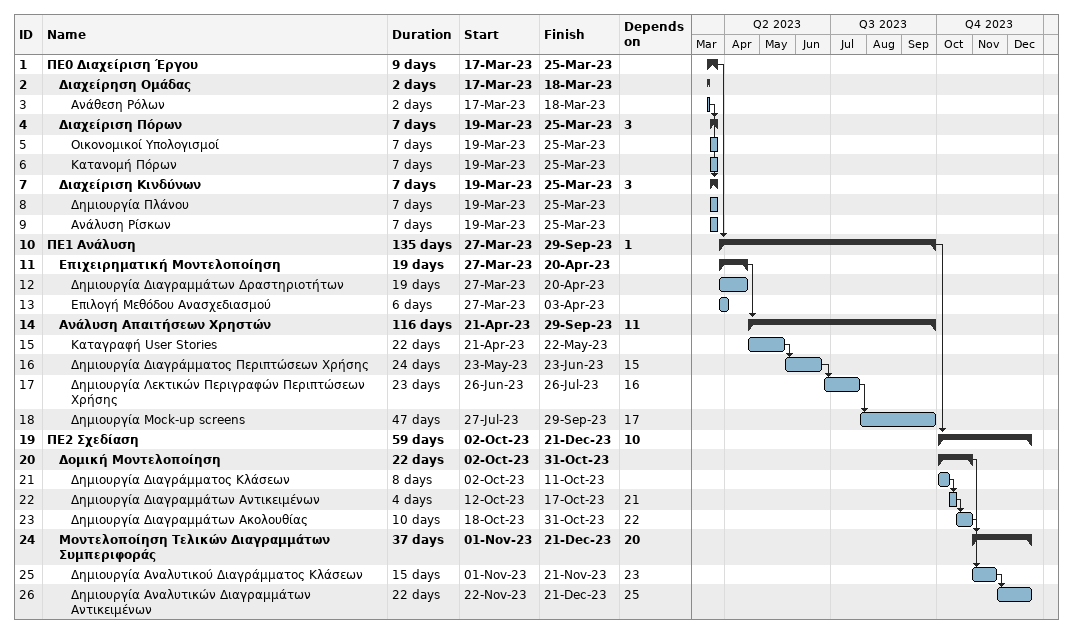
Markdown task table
| ID | Level | Task | Duration | Start | Finish | Predecessors |
|---|---|---|---|---|---|---|
| 1 | 1 | **ΠΕ0 Διαχείριση Έργου** | 9d | 2023-03-17 | 2023-03-25 |  |
| 2 | 2 | **Διαχείρηση Ομάδας** | 2d | 2023-03-17 | 2023-03-18 |  |
| 3 | 3 | Ανάθεση Ρόλων | 2d | 2023-03-17 | 2023-03-18 |  |
| 4 | 2 | **Διαχείριση Πόρων** | 7d | 2023-03-19 | 2023-03-25 | 3 |
| 5 | 3 | Οικονομικοί Υπολογισμοί | 7d | 2023-03-19 | 2023-03-25 |  |
| 6 | 3 | Κατανομή Πόρων | 7d | 2023-03-19 | 2023-03-25 |  |
| 7 | 2 | **Διαχείριση Κινδύνων** | 7d | 2023-03-19 | 2023-03-25 | 3 |
| 8 | 3 | Δημιουργία Πλάνου | 7d | 2023-03-19 | 2023-03-25 |  |
| 9 | 3 | Ανάλυση Ρίσκων | 7d | 2023-03-19 | 2023-03-25 |  |
| 10 | 1 | **ΠΕ1 Ανάλυση** | 135d | 2023-03-27 | 2023-09-29 | 1 |
| 11 | 2 | **Επιχειρηματική Μοντελοποίηση** | 19d | 2023-03-27 | 2023-04-20 |  |
| 12 | 3 | Δημιουργία Διαγραμμάτων Δραστηριοτήτων | 19d | 2023-03-27 | 2023-04-20 |  |
| 13 | 3 | Επιλογή Μεθόδου Ανασχεδιασμού | 6d | 2023-03-27 | 2023-04-03 |  |
| 14 | 2 | **Ανάλυση Απαιτήσεων Χρηστών** | 116d | 2023-04-21 | 2023-09-29 | 11 |
| 15 | 3 | Καταγραφή User Stories | 22d | 2023-04-21 | 2023-05-22 |  |
| 16 | 3 | Δημιουργία Διαγράμματος Περιπτώσεων Χρήσης | 24d | 2023-05-23 | 2023-06-23 | 15 |
| 17 | 3 | Δημιουργία Λεκτικών Περιγραφών Περιπτώσεων Χρήσης | 23d | 2023-06-26 | 2023-07-26 | 16 |
| 18 | 3 | Δημιουργία Mock-up screens | 47d | 2023-07-27 | 2023-09-29 | 17 |
| 19 | 1 | **ΠΕ2 Σχεδίαση** | 59d | 2023-10-02 | 2023-12-21 | 10 |
| 20 | 2 | **Δομική Μοντελοποίηση** | 22d | 2023-10-02 | 2023-10-31 |  |
| 21 | 3 | Δημιουργία Διαγράμματος Κλάσεων | 8d | 2023-10-02 | 2023-10-11 |  |
| 22 | 3 | Δημιουργία Διαγραμμάτων Αντικειμένων | 4d | 2023-10-12 | 2023-10-17 | 21 |
| 23 | 3 | Δημιουργία Διαγραμμάτων Ακολουθίας | 10d | 2023-10-18 | 2023-10-31 | 22 |
| 24 | 2 | **Μοντελοποίηση Τελικών Διαγραμμάτων Συμπεριφοράς** | 37d | 2023-11-01 | 2023-12-21 | 20 |
| 25 | 3 | Δημιουργία Αναλυτικού Διαγράμματος Κλάσεων | 15d | 2023-11-01 | 2023-11-21 | 23 |
| 26 | 3 | Δημιουργία Αναλυτικών Διαγραμμάτων Αντικειμένων | 22d | 2023-11-22 | 2023-12-21 | 25 |
